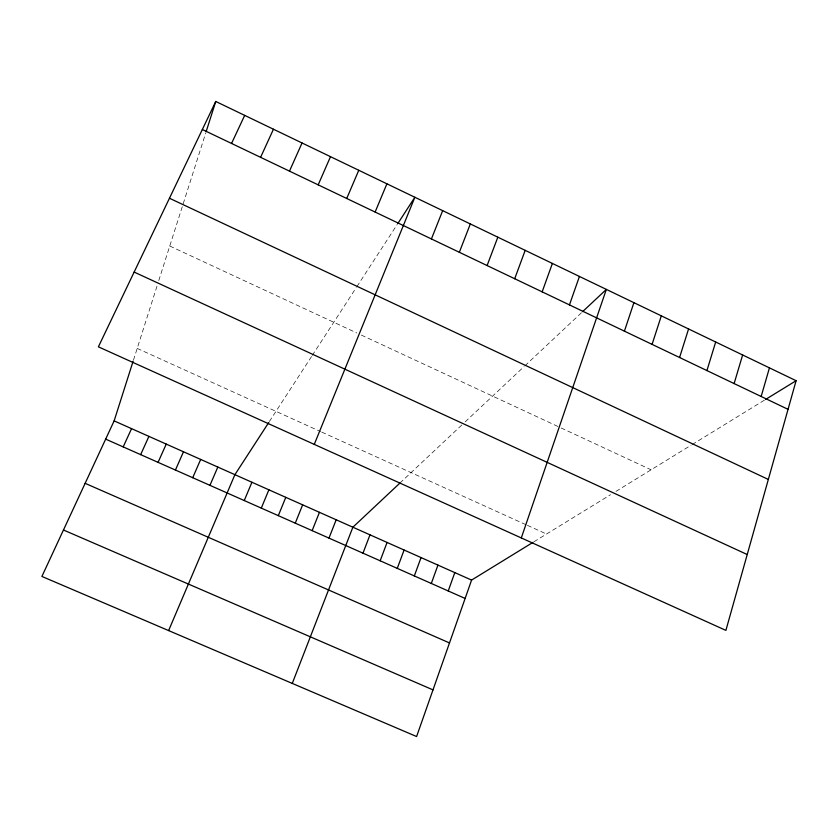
<?xml version="1.0" encoding="UTF-8"?>
<svg xmlns="http://www.w3.org/2000/svg" width="838" height="838" viewBox="0 0 838 838"><rect width="100%" height="100%" fill="white"/><g stroke="black" fill="none" stroke-linecap="round" stroke-linejoin="round"><path stroke-width="0.63" stroke-dasharray="4.19 3.14" d="M133.483 360.078L157.261 285.339M158.77 280.573L205.729 132.97M269.375 421.524L311.621 356.412M312.291 355.385L356.234 287.633M356.925 286.575L397.243 224.427M399.904 483.086L462.346 424.499M465.184 421.839L524.033 366.625M524.923 365.787L581.698 312.522M533.942 541.767L610.535 494.713M615.993 491.361L691.088 445.219M692.136 444.58L764.602 400.051M137.191 348.419L320.65 431.601M321.782 432.115L526.285 524.85M527.416 525.353L546.544 534.026M169.768 246.026L356.779 332.958M361.356 335.085L560.025 427.443M561.167 427.977L651.105 469.783"/><path stroke-width="1.26" d="M796.1 380.703L725.897 630.385L98.392 346.827L215.754 101.461L796.1 380.703L765.702 399.38M761.155 396.489L769.441 367.872M734.119 383.563L742.636 354.977M706.926 370.574L715.683 342.009M679.576 357.512L688.574 328.967M532.916 542.406L471.585 580.085L416.601 736.539L41.9 576.439L114.136 420.886L133.116 361.22M206.106 131.786L215.754 101.461M652.079 344.366L661.318 315.853M624.415 331.157L633.905 302.665M521.299 537.933L606.345 289.403L582.62 311.652M569.452 304.896L579.435 276.456M448.246 590.968L454.793 572.605M542.155 291.854L552.389 263.436M431.308 583.468L437.949 565.105M414.318 575.936L421.053 557.584M514.7 278.74L525.185 250.353M397.264 568.374L404.094 550.032M380.159 560.79L387.072 542.448M487.098 265.552L497.835 237.185M362.98 553.174L369.998 534.843M459.339 252.28L470.328 223.956M292.273 683.42L352.871 527.217L399.904 483.086M328.978 538.111L336.185 519.78M312.145 530.643L319.446 512.322M431.423 238.945L442.674 210.652M295.259 523.163L302.644 504.843M314.271 444.381L414.862 197.265L397.903 223.411M278.31 515.642L285.789 497.343M261.299 508.111L268.883 489.811M375.131 212.045L386.894 183.815M244.246 500.548L251.924 482.259M168.616 630.585L234.902 474.675L268.736 422.52M346.733 198.48L358.769 170.282M209.95 485.349L217.817 467.07M192.719 477.712L200.68 459.434M318.189 184.842L330.497 156.675M175.425 470.045L183.491 451.776M158.068 462.356L166.238 444.098M289.477 171.13L302.047 142.984M140.658 454.636L148.923 436.389M260.597 157.324L273.45 129.23M123.196 446.895L131.556 428.647M231.55 143.455L244.686 115.382M63.458 530.004L432.995 689.884M85.13 483.327L449.493 642.945M105.661 439.122L465.121 598.447M114.136 420.886L471.585 580.085M134.143 272.078L747.224 554.536M169.465 198.25L768.341 479.441M202.346 129.502L788.045 409.332"/></g></svg>
